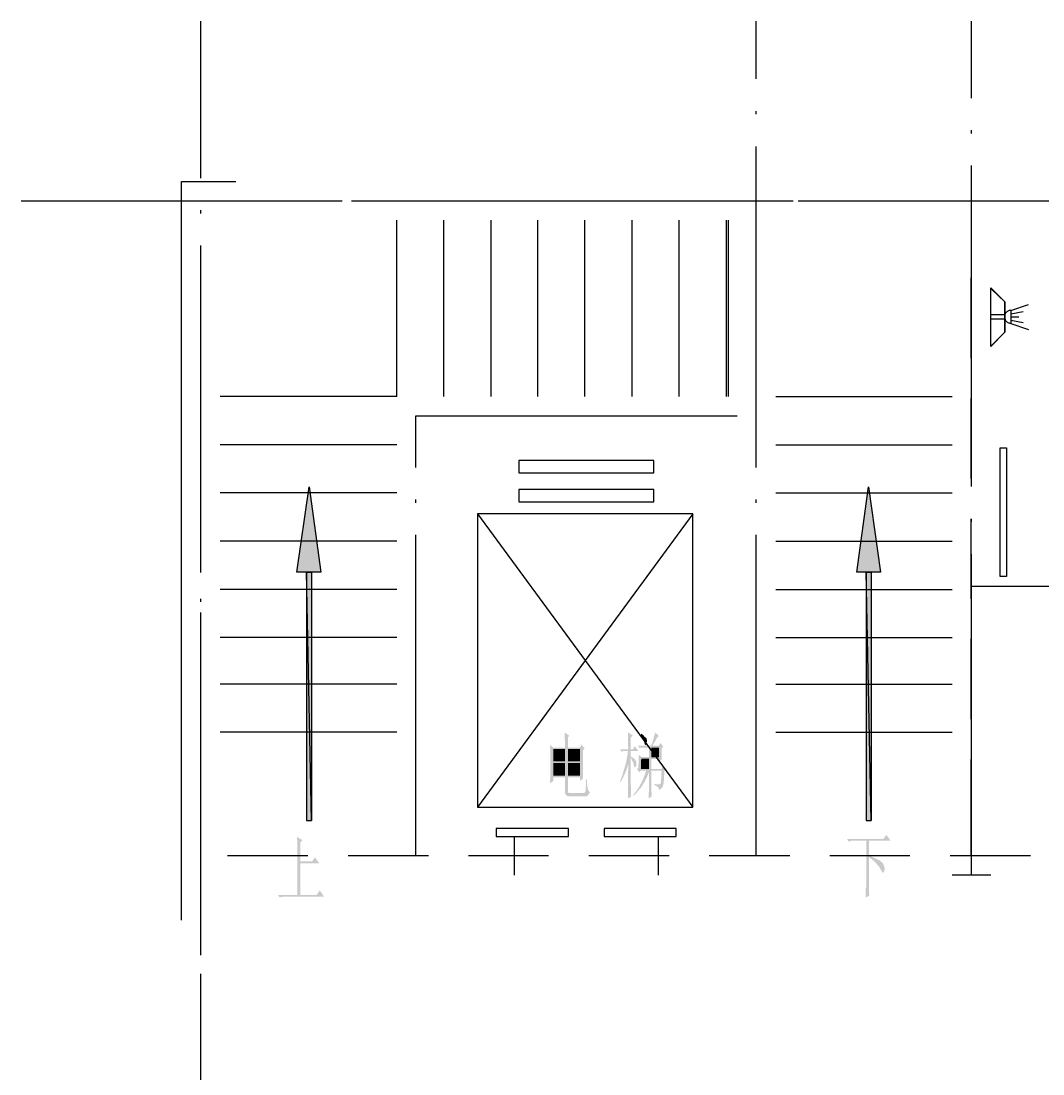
# Model space of a CAD drawing. Header units: millimetres. Extents: x -1120 to 100154, y -9529 to 14223.
# Drawn here: x 84915 to 91280, y 7663 to 14223 of the extents above; entities that cross this region are included whole.
import ezdxf

# ---------------------------------------------------------------- set-up
doc = ezdxf.new("R2010")
doc.units = ezdxf.units.MM
doc.linetypes.add('DOTE', pattern=[2.42, 2, -0.2, 0.02, -0.2])
doc.layers.add('A-DOTE', color=1, linetype='Continuous')
doc.layers.add('A-立面看线', color=7, linetype='Continuous')

msp = doc.modelspace()

# ---------------------------------------------------------------- hatches: boundary and pattern name
at = {"layer": 'A-立面看线'}
for points in [[(86632.6, 10788.6), (86708.7, 11321.7), (86782.7, 10788.6)], [(90120.3, 10788.6), (90194.2, 11321.7), (90268.2, 10788.6)], [(86693.5, 9241.7), (86723.9, 9241.7), (86693.5, 10788.6)], [(86723.9, 9241.7), (86693.5, 10788.6), (86723.9, 10788.6)], [(90179, 9241.7), (90209.5, 9241.7), (90179, 10788.6)], [(90209.5, 9241.7), (90179, 10788.6), (90209.5, 10788.6)], [(88303.5, 9696.4), (88303.5, 9702.9), (88303.5, 9707.3), (88303.5, 9711.6), (88303.5, 9716), (88303.5, 9720.3), (88303.5, 9726.9), (88303.5, 9731.2), (88303.5, 9735.6), (88303.5, 9739.9), (88303.5, 9744.3), (88301.3, 9748.6), (88301.3, 9753), (88301.3, 9757.3), (88301.3, 9761.7), (88301.3, 9766), (88301.3, 9770.4), (88301.3, 9774.7), (88301.3, 9779.1), (88301.3, 9783.4), (88301.3, 9787.8), (88301.3, 9790), (88329.6, 9770.4), (88320.9, 9759.5), (88320.9, 9696.4), (88394.9, 9696.4), (88408, 9713.8), (88425.4, 9689.9), (88414.5, 9679), (88414.5, 9670.3), (88414.5, 9663.8), (88414.5, 9657.2), (88414.5, 9650.7), (88414.5, 9644.2), (88414.5, 9637.7), (88414.5, 9631.1), (88414.5, 9624.6), (88414.5, 9618.1), (88414.5, 9613.7), (88414.5, 9607.2), (88414.5, 9600.7), (88414.5, 9596.3), (88414.5, 9589.8), (88414.5, 9585.5), (88414.5, 9581.1), (88414.5, 9576.7), (88414.5, 9570.2), (88414.5, 9565.9), (88414.5, 9561.5), (88414.5, 9557.2), (88414.5, 9552.8), (88414.5, 9548.5), (88414.5, 9544.1), (88414.5, 9541.9), (88414.5, 9537.6), (88414.5, 9533.2), (88414.5, 9531.1), (88414.5, 9526.7), (88414.5, 9524.5), (88414.5, 9522.4), (88414.5, 9518), (88414.5, 9515.8), (88414.5, 9513.7), (88414.5, 9511.5), (88414.5, 9509.3), (88414.5, 9507.1), (88414.5, 9504.9), (88414.5, 9502.8), (88414.5, 9502.8), (88397.1, 9489.7), (88397.1, 9511.5), (88320.9, 9511.5), (88320.9, 9431), (88320.9, 9426.6), (88320.9, 9424.4), (88320.9, 9420.1), (88323.1, 9417.9), (88325.3, 9415.7), (88327.4, 9413.6), (88331.8, 9413.6), (88334, 9413.6), (88334, 9413.6), (88418.8, 9413.6), (88423.2, 9413.6), (88425.4, 9415.7), (88427.5, 9417.9), (88429.7, 9420.1), (88429.7, 9424.4), (88431.9, 9426.6), (88431.9, 9431), (88431.9, 9435.3), (88431.9, 9437.5), (88431.9, 9439.7), (88431.9, 9444), (88431.9, 9446.2), (88431.9, 9450.6), (88434.1, 9454.9), (88434.1, 9459.3), (88434.1, 9463.6), (88434.1, 9470.1), (88434.1, 9474.5), (88434.1, 9481), (88434.1, 9485.4), (88434.1, 9491.9), (88434.1, 9498.4), (88440.6, 9498.4), (88440.6, 9491.9), (88440.6, 9485.4), (88440.6, 9481), (88440.6, 9474.5), (88440.6, 9470.1), (88440.6, 9465.8), (88442.8, 9461.4), (88442.8, 9457.1), (88442.8, 9452.7), (88442.8, 9448.4), (88444.9, 9446.2), (88444.9, 9444), (88444.9, 9441.9), (88444.9, 9441.9), (88447.1, 9437.5), (88447.1, 9433.1), (88449.3, 9428.8), (88451.5, 9426.6), (88453.6, 9422.3), (88455.8, 9420.1), (88458, 9417.9), (88455.8, 9413.6), (88453.6, 9409.2), (88451.5, 9407), (88449.3, 9402.7), (88447.1, 9400.5), (88444.9, 9398.3), (88444.9, 9398.3), (88442.8, 9396.2), (88440.6, 9396.2), (88438.4, 9394), (88434.1, 9391.8), (88431.9, 9391.8), (88427.5, 9391.8), (88425.4, 9391.8), (88425.4, 9391.8), (88329.6, 9391.8), (88325.3, 9391.8), (88320.9, 9391.8), (88318.7, 9394), (88316.6, 9394), (88314.4, 9396.2), (88312.2, 9398.3), (88310, 9400.5), (88307.9, 9402.7), (88305.7, 9404.9), (88305.7, 9409.2), (88303.5, 9411.4), (88303.5, 9415.7), (88303.5, 9420.1), (88303.5, 9424.4), (88303.5, 9426.6), (88303.5, 9511.5), (88229.5, 9511.5), (88229.5, 9487.5), (88210, 9474.5), (88210, 9478.8), (88210, 9483.2), (88210, 9487.5), (88210, 9491.9), (88210, 9496.2), (88210, 9500.6), (88212.1, 9504.9), (88212.1, 9509.3), (88212.1, 9513.7), (88212.1, 9518), (88212.1, 9522.4), (88212.1, 9526.7), (88212.1, 9531.1), (88212.1, 9535.4), (88212.1, 9539.8), (88212.1, 9546.3), (88212.1, 9550.6), (88212.1, 9555), (88212.1, 9559.3), (88212.1, 9563.7), (88212.1, 9568), (88212.1, 9572.4), (88212.1, 9576.7), (88212.1, 9581.1), (88212.1, 9585.5), (88212.1, 9589.8), (88212.1, 9596.3), (88212.1, 9596.3), (88212.1, 9602.9), (88212.1, 9607.2), (88212.1, 9611.6), (88212.1, 9615.9), (88212.1, 9620.3), (88212.1, 9626.8), (88212.1, 9631.1), (88212.1, 9635.5), (88212.1, 9639.8), (88212.1, 9644.2), (88212.1, 9648.5), (88212.1, 9652.9), (88212.1, 9657.2), (88212.1, 9661.6), (88212.1, 9668.1), (88212.1, 9672.5), (88212.1, 9676.8), (88212.1, 9681.2), (88212.1, 9685.5), (88210, 9689.9), (88210, 9692.1), (88210, 9696.4), (88210, 9700.8), (88210, 9705.1), (88210, 9709.5), (88210, 9713.8), (88229.5, 9696.4), (88303.5, 9696.4)], [(88712.6, 9476.7), (88712.6, 9474.5), (88712.6, 9472.3), (88712.6, 9470.1), (88712.6, 9465.8), (88712.6, 9461.4), (88712.6, 9459.3), (88714.7, 9454.9), (88714.7, 9450.6), (88714.7, 9446.2), (88714.7, 9441.9), (88714.7, 9437.5), (88714.7, 9433.1), (88714.7, 9426.6), (88714.7, 9422.3), (88714.7, 9415.7), (88714.7, 9411.4), (88714.7, 9404.9), (88714.7, 9398.3), (88714.7, 9391.8), (88714.7, 9391.8), (88695.1, 9378.8), (88695.1, 9383.1), (88695.1, 9387.5), (88695.1, 9391.8), (88695.1, 9396.2), (88695.1, 9400.5), (88695.1, 9404.9), (88695.1, 9409.2), (88695.1, 9413.6), (88695.1, 9417.9), (88695.1, 9424.4), (88695.1, 9428.8), (88695.1, 9433.1), (88695.1, 9437.5), (88695.1, 9441.9), (88695.1, 9446.2), (88695.1, 9450.6), (88695.1, 9454.9), (88695.1, 9459.3), (88695.1, 9463.6), (88695.1, 9468), (88695.1, 9472.3), (88695.1, 9476.7), (88695.1, 9481), (88695.1, 9485.4), (88695.1, 9489.7), (88695.1, 9494.1), (88695.1, 9498.4), (88695.1, 9504.9), (88695.1, 9509.3), (88695.1, 9513.7), (88695.1, 9518), (88695.1, 9522.4), (88695.1, 9526.7), (88695.1, 9531.1), (88695.1, 9535.4), (88695.1, 9539.8), (88695.1, 9544.1), (88695.1, 9548.5), (88697.3, 9552.8), (88697.3, 9559.3), (88697.3, 9563.7), (88697.3, 9568), (88697.3, 9572.4), (88697.3, 9576.7), (88697.3, 9581.1), (88697.3, 9585.5), (88697.3, 9589.8), (88697.3, 9592), (88695.1, 9587.6), (88693, 9583.3), (88693, 9578.9), (88690.8, 9574.6), (88690.8, 9570.2), (88688.6, 9565.9), (88686.4, 9561.5), (88686.4, 9559.3), (88684.3, 9555), (88682.1, 9550.6), (88682.1, 9546.3), (88679.9, 9541.9), (88677.7, 9539.8), (88677.7, 9535.4), (88675.6, 9531.1), (88673.4, 9526.7), (88671.2, 9524.5), (88669, 9520.2), (88669, 9515.8), (88666.9, 9513.7), (88664.7, 9509.3), (88662.5, 9504.9), (88660.3, 9502.8), (88658.2, 9498.4), (88656, 9496.2), (88656, 9491.9), (88653.8, 9489.7), (88651.6, 9485.4), (88649.5, 9483.2), (88647.3, 9481), (88645.1, 9485.4), (88647.3, 9487.5), (88647.3, 9491.9), (88649.5, 9496.2), (88651.6, 9500.6), (88651.6, 9502.8), (88653.8, 9507.1), (88656, 9511.5), (88656, 9515.8), (88658.2, 9520.2), (88660.3, 9522.4), (88660.3, 9526.7), (88662.5, 9531.1), (88664.7, 9535.4), (88664.7, 9539.8), (88666.9, 9544.1), (88666.9, 9546.3), (88669, 9550.6), (88669, 9555), (88671.2, 9559.3), (88673.4, 9563.7), (88673.4, 9568), (88675.6, 9572.4), (88675.6, 9576.7), (88677.7, 9581.1), (88677.7, 9583.3), (88679.9, 9587.6), (88679.9, 9592), (88682.1, 9596.3), (88682.1, 9600.7), (88682.1, 9605), (88684.3, 9609.4), (88684.3, 9613.7), (88686.4, 9618.1), (88686.4, 9622.4), (88686.4, 9626.8), (88688.6, 9631.1), (88688.6, 9635.5), (88690.8, 9639.8), (88690.8, 9644.2), (88690.8, 9648.5), (88693, 9652.9), (88693, 9657.2), (88693, 9661.6), (88693, 9666), (88695.1, 9672.5), (88695.1, 9674.7), (88666.9, 9674.7), (88656, 9670.3), (88645.1, 9685.5), (88697.3, 9685.5), (88697.3, 9689.9), (88697.3, 9692.1), (88697.3, 9696.4), (88697.3, 9700.8), (88695.1, 9705.1), (88695.1, 9709.5), (88695.1, 9713.8), (88695.1, 9718.2), (88695.1, 9722.5), (88695.1, 9726.9), (88695.1, 9731.2), (88695.1, 9735.6), (88695.1, 9739.9), (88695.1, 9744.3), (88695.1, 9748.6), (88695.1, 9753), (88695.1, 9757.3), (88695.1, 9763.9), (88695.1, 9768.2), (88695.1, 9772.6), (88695.1, 9776.9), (88695.1, 9783.4), (88695.1, 9787.8), (88695.1, 9792.1), (88725.6, 9770.4), (88712.6, 9759.5), (88712.6, 9685.5), (88725.6, 9685.5), (88738.7, 9705.1), (88760.4, 9674.7), (88712.6, 9674.7), (88712.6, 9642), (88716.9, 9637.7), (88721.3, 9635.5), (88725.6, 9633.3), (88727.8, 9631.1), (88732.1, 9629), (88734.3, 9626.8), (88736.5, 9624.6), (88738.7, 9622.4), (88740.8, 9620.3), (88740.8, 9618.1), (88743, 9615.9), (88745.2, 9611.6), (88747.4, 9607.2), (88747.4, 9602.9), (88747.4, 9600.7), (88747.4, 9598.5), (88747.4, 9594.2), (88747.4, 9589.8), (88747.4, 9585.5), (88745.2, 9581.1), (88745.2, 9581.1), (88743, 9576.7), (88740.8, 9572.4), (88738.7, 9572.4), (88738.7, 9572.4), (88736.5, 9574.6), (88734.3, 9578.9), (88732.1, 9583.3), (88732.1, 9587.6), (88730, 9592), (88730, 9596.3), (88727.8, 9600.7), (88727.8, 9605), (88725.6, 9607.2), (88723.4, 9611.6), (88721.3, 9615.9), (88721.3, 9620.3), (88719.1, 9622.4), (88716.9, 9626.8), (88714.7, 9631.1), (88712.6, 9633.3), (88712.6, 9476.7)], [(88906.2, 9692.1), (88906.2, 9685.5), (88906.2, 9676.8), (88906.2, 9670.3), (88906.2, 9663.8), (88906.2, 9659.4), (88906.2, 9652.9), (88906.2, 9648.5), (88906.2, 9644.2), (88906.2, 9639.8), (88906.2, 9635.5), (88906.2, 9633.3), (88906.2, 9629), (88906.2, 9626.8), (88906.2, 9624.6), (88906.2, 9622.4), (88906.2, 9622.4), (88888.8, 9609.4), (88888.8, 9624.6), (88840.9, 9624.6), (88840.9, 9563.7), (88904, 9563.7), (88912.7, 9578.9), (88930.1, 9559.3), (88921.4, 9548.5), (88921.4, 9539.8), (88921.4, 9533.2), (88921.4, 9526.7), (88919.2, 9522.4), (88919.2, 9515.8), (88919.2, 9509.3), (88919.2, 9504.9), (88919.2, 9500.6), (88919.2, 9496.2), (88919.2, 9491.9), (88917.1, 9487.5), (88917.1, 9485.4), (88917.1, 9481), (88917.1, 9478.8), (88917.1, 9476.7), (88917.1, 9474.5), (88917.1, 9472.3), (88914.9, 9468), (88914.9, 9463.6), (88912.7, 9459.3), (88912.7, 9454.9), (88910.5, 9450.6), (88908.4, 9448.4), (88908.4, 9448.4), (88908.4, 9446.2), (88906.2, 9444), (88904, 9441.9), (88901.8, 9439.7), (88897.5, 9437.5), (88895.3, 9435.3), (88891, 9433.1), (88888.8, 9431), (88888.8, 9435.3), (88888.8, 9437.5), (88888.8, 9441.9), (88886.6, 9444), (88884.4, 9446.2), (88884.4, 9448.4), (88882.3, 9450.6), (88877.9, 9452.7), (88875.7, 9454.9), (88873.6, 9457.1), (88869.2, 9459.3), (88864.9, 9461.4), (88862.7, 9463.6), (88860.5, 9463.6), (88860.5, 9470.1), (88864.9, 9470.1), (88869.2, 9470.1), (88871.4, 9468), (88875.7, 9468), (88877.9, 9468), (88882.3, 9468), (88884.4, 9468), (88886.6, 9468), (88888.8, 9468), (88888.8, 9468), (88893.1, 9468), (88895.3, 9468), (88897.5, 9470.1), (88899.7, 9472.3), (88899.7, 9476.7), (88899.7, 9476.7), (88899.7, 9478.8), (88901.8, 9481), (88901.8, 9483.2), (88901.8, 9485.4), (88901.8, 9489.7), (88901.8, 9491.9), (88901.8, 9496.2), (88901.8, 9500.6), (88904, 9504.9), (88904, 9509.3), (88904, 9515.8), (88904, 9520.2), (88904, 9526.7), (88904, 9533.2), (88904, 9539.8), (88904, 9546.3), (88906.2, 9552.8), (88840.9, 9552.8), (88840.9, 9483.2), (88840.9, 9478.8), (88840.9, 9474.5), (88840.9, 9470.1), (88840.9, 9465.8), (88840.9, 9461.4), (88840.9, 9457.1), (88840.9, 9452.7), (88840.9, 9448.4), (88840.9, 9444), (88840.9, 9439.7), (88840.9, 9435.3), (88840.9, 9431), (88840.9, 9426.6), (88840.9, 9422.3), (88843.1, 9417.9), (88843.1, 9411.4), (88843.1, 9407), (88843.1, 9402.7), (88843.1, 9398.3), (88843.1, 9394), (88843.1, 9391.8), (88823.5, 9378.8), (88823.5, 9385.3), (88823.5, 9389.6), (88823.5, 9396.2), (88823.5, 9400.5), (88823.5, 9404.9), (88823.5, 9411.4), (88823.5, 9415.7), (88825.7, 9420.1), (88825.7, 9426.6), (88825.7, 9431), (88825.7, 9435.3), (88825.7, 9439.7), (88825.7, 9446.2), (88825.7, 9450.6), (88825.7, 9454.9), (88825.7, 9459.3), (88825.7, 9463.6), (88825.7, 9468), (88825.7, 9472.3), (88825.7, 9476.7), (88825.7, 9481), (88825.7, 9485.4), (88825.7, 9489.7), (88825.7, 9494.1), (88825.7, 9498.4), (88825.7, 9502.8), (88825.7, 9507.1), (88825.7, 9511.5), (88825.7, 9515.8), (88825.7, 9518), (88825.7, 9522.4), (88825.7, 9526.7), (88825.7, 9531.1), (88825.7, 9533.2), (88825.7, 9537.6), (88825.7, 9541.9), (88825.7, 9541.9), (88823.5, 9537.6), (88821.3, 9535.4), (88821.3, 9531.1), (88819.2, 9526.7), (88817, 9522.4), (88814.8, 9518), (88814.8, 9515.8), (88812.6, 9511.5), (88810.5, 9507.1), (88808.3, 9502.8), (88806.1, 9500.6), (88803.9, 9496.2), (88803.9, 9491.9), (88801.8, 9489.7), (88799.6, 9485.4), (88797.4, 9483.2), (88795.2, 9478.8), (88793.1, 9474.5), (88790.9, 9472.3), (88788.7, 9468), (88786.5, 9465.8), (88786.5, 9461.4), (88784.4, 9459.3), (88782.2, 9454.9), (88780, 9452.7), (88777.8, 9448.4), (88775.6, 9446.2), (88773.5, 9444), (88771.3, 9439.7), (88769.1, 9437.5), (88764.8, 9435.3), (88762.6, 9431), (88760.4, 9428.8), (88758.2, 9426.6), (88756.1, 9422.3), (88753.9, 9420.1), (88751.7, 9417.9), (88749.5, 9415.7), (88747.4, 9411.4), (88745.2, 9409.2), (88740.8, 9407), (88738.7, 9404.9), (88736.5, 9402.7), (88734.3, 9398.3), (88732.1, 9396.2), (88730, 9396.2), (88727.8, 9400.5), (88730, 9402.7), (88732.1, 9404.9), (88734.3, 9409.2), (88736.5, 9411.4), (88738.7, 9413.6), (88740.8, 9417.9), (88743, 9420.1), (88745.2, 9422.3), (88747.4, 9426.6), (88749.5, 9428.8), (88751.7, 9431), (88753.9, 9435.3), (88756.1, 9437.5), (88758.2, 9441.9), (88760.4, 9444), (88762.6, 9448.4), (88764.8, 9450.6), (88766.9, 9454.9), (88766.9, 9457.1), (88769.1, 9461.4), (88771.3, 9465.8), (88773.5, 9468), (88775.6, 9472.3), (88777.8, 9474.5), (88780, 9478.8), (88780, 9483.2), (88782.2, 9485.4), (88784.4, 9489.7), (88786.5, 9494.1), (88788.7, 9498.4), (88788.7, 9500.6), (88790.9, 9504.9), (88793.1, 9509.3), (88795.2, 9513.7), (88795.2, 9518), (88797.4, 9522.4), (88799.6, 9524.5), (88799.6, 9528.9), (88801.8, 9533.2), (88803.9, 9537.6), (88803.9, 9541.9), (88806.1, 9546.3), (88808.3, 9550.6), (88808.3, 9552.8), (88775.6, 9552.8), (88766.9, 9541.9), (88751.7, 9561.5), (88760.4, 9570.2), (88760.4, 9574.6), (88760.4, 9578.9), (88760.4, 9583.3), (88760.4, 9587.6), (88760.4, 9592), (88762.6, 9596.3), (88762.6, 9600.7), (88762.6, 9605), (88762.6, 9609.4), (88762.6, 9613.7), (88762.6, 9620.3), (88762.6, 9624.6), (88762.6, 9629), (88762.6, 9633.3), (88762.6, 9637.7), (88762.6, 9642), (88762.6, 9646.4), (88762.6, 9650.7), (88762.6, 9650.7), (88780, 9637.7), (88825.7, 9637.7), (88825.7, 9696.4), (88777.8, 9696.4), (88766.9, 9694.2), (88758.2, 9707.3), (88840.9, 9707.3), (88840.9, 9711.6), (88843.1, 9716), (88845.3, 9720.3), (88847.4, 9724.7), (88847.4, 9729), (88849.6, 9733.4), (88851.8, 9737.8), (88851.8, 9742.1), (88854, 9746.5), (88854, 9750.8), (88856.2, 9755.2), (88856.2, 9759.5), (88858.3, 9763.9), (88858.3, 9768.2), (88860.5, 9770.4), (88860.5, 9774.7), (88862.7, 9779.1), (88862.7, 9783.4), (88862.7, 9787.8), (88864.9, 9790), (88864.9, 9792.1), (88888.8, 9768.2), (88877.9, 9761.7), (88875.7, 9759.5), (88873.6, 9755.2), (88873.6, 9750.8), (88871.4, 9748.6), (88869.2, 9744.3), (88867, 9739.9), (88864.9, 9737.8), (88862.7, 9733.4), (88860.5, 9731.2), (88858.3, 9726.9), (88856.2, 9722.5), (88854, 9720.3), (88851.8, 9716), (88851.8, 9713.8), (88849.6, 9709.5), (88847.4, 9707.3), (88886.6, 9707.3), (88897.5, 9724.7), (88914.9, 9702.9), (88906.2, 9692.1)], [(88777.8, 9783.4), (88780, 9781.3), (88784.4, 9779.1), (88786.5, 9776.9), (88790.9, 9774.7), (88793.1, 9772.6), (88795.2, 9768.2), (88797.4, 9766), (88799.6, 9763.9), (88801.8, 9761.7), (88803.9, 9759.5), (88803.9, 9759.5), (88808.3, 9757.3), (88810.5, 9753), (88812.6, 9750.8), (88812.6, 9746.5), (88814.8, 9742.1), (88814.8, 9739.9), (88814.8, 9739.9), (88814.8, 9735.6), (88812.6, 9731.2), (88812.6, 9726.9), (88810.5, 9722.5), (88810.5, 9722.5), (88808.3, 9716), (88806.1, 9713.8), (88803.9, 9711.6), (88803.9, 9711.6), (88801.8, 9711.6), (88801.8, 9713.8), (88799.6, 9718.2), (88797.4, 9724.7), (88797.4, 9726.9), (88797.4, 9731.2), (88795.2, 9733.4), (88795.2, 9737.8), (88793.1, 9742.1), (88790.9, 9744.3), (88790.9, 9748.6), (88788.7, 9753), (88786.5, 9755.2), (88784.4, 9759.5), (88782.2, 9763.9), (88780, 9768.2), (88777.8, 9772.6), (88775.6, 9776.9), (88775.6, 9779.1), (88777.8, 9783.4)], [(88229.5, 9687.7), (88229.5, 9611.6), (88303.5, 9611.6), (88303.5, 9687.7), (88229.5, 9687.7)], [(88320.9, 9687.7), (88320.9, 9611.6), (88397.1, 9611.6), (88397.1, 9687.7), (88320.9, 9687.7)], [(88840.9, 9696.4), (88840.9, 9635.5), (88888.8, 9635.5), (88888.8, 9696.4), (88840.9, 9696.4)], [(88229.5, 9600.7), (88229.5, 9522.4), (88303.5, 9522.4), (88303.5, 9600.7), (88229.5, 9600.7)], [(88320.9, 9600.7), (88320.9, 9522.4), (88397.1, 9522.4), (88397.1, 9600.7), (88320.9, 9600.7)], [(88777.8, 9626.8), (88775.6, 9563.7), (88825.7, 9563.7), (88825.7, 9626.8), (88777.8, 9626.8)], [(86634.7, 9139.4), (86667.4, 9119.8), (86654.3, 9104.6), (86654.3, 8987.1), (86728.3, 8987.1), (86745.7, 9013.2), (86771.8, 8976.2), (86654.3, 8976.2), (86654.3, 8778.3), (86756.6, 8778.3), (86776.2, 8806.5), (86802.3, 8767.4), (86556.4, 8767.4), (86552.1, 8767.4), (86549.9, 8767.4), (86547.7, 8767.4), (86543.3, 8767.4), (86541.2, 8765.2), (86536.8, 8765.2), (86534.6, 8765.2), (86530.3, 8763), (86528.1, 8763), (86525.9, 8763), (86515.1, 8778.3), (86636.9, 8778.3), (86636.9, 9074.2), (86636.9, 9078.5), (86636.9, 9082.9), (86636.9, 9087.2), (86636.9, 9091.6), (86636.9, 9095.9), (86636.9, 9100.3), (86636.9, 9104.6), (86636.9, 9109), (86636.9, 9113.3), (86636.9, 9117.7), (86634.7, 9122), (86634.7, 9126.4), (86634.7, 9130.7), (86634.7, 9135.1), (86634.7, 9139.4), (86634.7, 9139.4)], [(90059.3, 9126.4), (90285.6, 9126.4), (90305.2, 9152.5), (90331.3, 9115.5), (90196.4, 9115.5), (90196.4, 9024.1), (90200.8, 9021.9), (90207.3, 9019.8), (90211.6, 9017.6), (90216, 9015.4), (90220.3, 9013.2), (90224.7, 9011.1), (90226.9, 9011.1), (90231.2, 9008.9), (90235.6, 9006.7), (90239.9, 9004.5), (90242.1, 9002.4), (90246.4, 9000.2), (90248.6, 9000.2), (90253, 8998), (90255.1, 8995.8), (90257.3, 8993.7), (90261.7, 8993.7), (90263.9, 8991.5), (90266, 8989.3), (90268.2, 8987.1), (90270.4, 8987.1), (90272.6, 8984.9), (90274.7, 8982.8), (90274.7, 8982.8), (90276.9, 8980.6), (90279.1, 8980.6), (90279.1, 8978.4), (90281.3, 8976.2), (90281.3, 8976.2), (90283.4, 8974.1), (90285.6, 8969.7), (90287.8, 8965.4), (90290, 8961), (90290, 8958.8), (90292.1, 8954.5), (90292.1, 8950.1), (90294.3, 8945.8), (90294.3, 8943.6), (90294.3, 8941.4), (90294.3, 8937.1), (90292.1, 8932.7), (90292.1, 8928.4), (90292.1, 8928.4), (90290, 8921.9), (90287.8, 8917.5), (90285.6, 8917.5), (90285.6, 8917.5), (90283.4, 8917.5), (90281.3, 8917.5), (90281.3, 8919.7), (90279.1, 8921.9), (90274.7, 8926.2), (90272.6, 8930.6), (90270.4, 8934.9), (90268.2, 8939.3), (90266, 8941.4), (90266, 8943.6), (90263.9, 8945.8), (90261.7, 8950.1), (90261.7, 8952.3), (90259.5, 8954.5), (90257.3, 8956.7), (90255.1, 8958.8), (90253, 8961), (90250.8, 8963.2), (90248.6, 8967.5), (90246.4, 8969.7), (90244.3, 8971.9), (90242.1, 8974.1), (90239.9, 8976.2), (90237.7, 8980.6), (90233.4, 8982.8), (90231.2, 8984.9), (90229, 8987.1), (90226.9, 8991.5), (90222.5, 8993.7), (90220.3, 8995.8), (90216, 8998), (90213.8, 9002.4), (90209.5, 9004.5), (90205.1, 9006.7), (90202.9, 9011.1), (90198.6, 9013.2), (90196.4, 9015.4), (90196.4, 8837), (90196.4, 8830.5), (90196.4, 8826.1), (90196.4, 8819.6), (90196.4, 8815.2), (90196.4, 8810.9), (90196.4, 8806.5), (90196.4, 8802.2), (90196.4, 8797.8), (90196.4, 8793.5), (90196.4, 8789.1), (90196.4, 8784.8), (90198.6, 8780.4), (90198.6, 8776.1), (90198.6, 8773.9), (90176.8, 8763), (90176.8, 8769.6), (90176.8, 8773.9), (90176.8, 8780.4), (90176.8, 8787), (90176.8, 8791.3), (90176.8, 8797.8), (90176.8, 8802.2), (90176.8, 8808.7), (90176.8, 8813.1), (90176.8, 8817.4), (90176.8, 8821.8), (90179, 8826.1), (90179, 8830.5), (90179, 8832.6), (90179, 8837), (90179, 8841.4), (90179, 8843.5), (90179, 8845.7), (90179, 8850.1), (90179, 8852.2), (90179, 9115.5), (90098.5, 9115.5), (90096.3, 9115.5), (90092, 9115.5), (90089.8, 9115.5), (90085.4, 9115.5), (90083.3, 9113.3), (90081.1, 9113.3), (90076.7, 9113.3), (90074.6, 9111.1), (90072.4, 9111.1), (90070.2, 9111.1), (90059.3, 9126.4)]]:
    msp.add_hatch(color=256, dxfattribs=at).paths.add_polyline_path(points)

# ---------------------------------------------------------------- linework, layer by layer
at = {"layer": 'A-DOTE', "linetype": 'DOTE', "ltscale": 1000}
for p, q in [((86035.3, -3696.6), (86035.3, 14222.5)), ((89494.7, 9021.9), (89494.7, 14222.5)), ((90835, 8902.3), (90835, 14222.5)), ((84915.3, 13102.5), (100154.2, 13102.5)), ((87374.5, 9021.9), (87374.5, 11762.3)), ((87374.5, 11762.3), (89494.7, 11762.3)), ((90835, 10702.7), (92634.3, 10702.7))]:
    msp.add_line(p, q, dxfattribs=at)
at = {"layer": 'A-立面看线'}
for points in [[(85914.6, 8621.6), (85914.6, 13223.3), (86254, 13223.3)], [(86723.9, 13101.4), (86225.7, 13101.4)], [(87474.6, 13101.4), (86974.1, 13101.4)], [(88225.2, 13101.4), (87724.8, 13101.4)], [(88975.8, 13101.4), (88475.4, 13101.4)], [(89724.3, 13101.4), (89223.9, 13101.4)], [(90474.9, 13101.4), (89974.5, 13101.4)], [(91225.5, 13101.4), (90725.1, 13101.4)], [(87254.8, 11883), (87254.8, 12981.8)], [(87548.5, 11883), (87548.5, 12981.8)], [(87842.3, 11883), (87842.3, 12981.8)], [(88133.8, 11883), (88133.8, 12981.8)], [(88427.5, 11883), (88427.5, 12981.8)], [(88721.3, 11883), (88721.3, 12981.8)], [(89015, 11883), (89015, 12981.8)], [(89308.7, 11883), (89308.7, 12981.8)], [(89321.8, 11883), (89321.8, 12981.8)], [(86034.2, 12287.7), (86034.2, 12788.1)], [(90833.9, 12122.4), (90833.9, 12622.8)], [(90955.7, 12194.2), (91042.8, 12283.4), (90955.7, 12194.2), (90955.7, 12559.7), (91042.8, 12472.6)], [(91042.8, 12472.6), (90960.1, 12553.1)], [(91042.8, 12392.1), (91042.8, 12472.6)], [(91042.8, 12472.6), (91042.8, 12283.4), (91042.8, 12366)], [(91080.8, 12420.4), (91076.7, 12420.2), (91072.7, 12419.6), (91068.9, 12418.6), (91065.2, 12417.3), (91061.7, 12415.6), (91058.3, 12413.6), (91055.2, 12411.2), (91052.4, 12408.6), (91049.8, 12405.8), (91047.5, 12402.7), (91045.4, 12399.4), (91043.7, 12395.8), (91042.4, 12392.1), (91041.4, 12388.3), (91040.8, 12384.3), (91040.6, 12380.2), (91040.8, 12376.1), (91041.4, 12372.1), (91042.4, 12368.2), (91043.7, 12364.5), (91045.4, 12361), (91047.5, 12357.7), (91049.8, 12354.6), (91052.4, 12351.7), (91055.2, 12349.1), (91058.3, 12346.8), (91061.7, 12344.8), (91065.2, 12343.1), (91068.9, 12341.7), (91072.7, 12340.7), (91076.7, 12340.1), (91080.8, 12339.9)], [(91079.8, 12418.3), (91190.7, 12457.4)], [(91079.8, 12418.3), (91079.8, 12337.8)], [(91079.8, 12398.7), (91155.9, 12413.9)], [(91042.8, 12392.1), (90955.7, 12392.1)], [(91042.8, 12366), (90955.7, 12366)], [(91079.8, 12379.1), (91129.8, 12379.1)], [(91079.8, 12359.5), (91155.9, 12344.3)], [(91079.8, 12337.8), (91190.7, 12300.8)], [(91042.8, 12283.4), (90960.1, 12200.7)], [(86034.2, 11537.1), (86034.2, 12037.5)], [(87254.8, 11883), (86156.1, 11883)], [(87548.5, 11883), (87548.5, 11883)], [(87842.3, 11883), (87842.3, 11883)], [(88133.8, 11883), (88133.8, 11883)], [(88427.5, 11883), (88427.5, 11883)], [(88721.3, 11883), (88721.3, 11883)], [(89015, 11883), (89015, 11883)], [(89308.7, 11883), (89308.7, 11883)], [(89321.8, 11883), (89321.8, 11883)], [(89615.5, 11883), (90714.2, 11883)], [(90833.9, 11371.7), (90833.9, 11872.1)], [(87254.8, 11582.8), (86156.1, 11582.8)], [(89615.5, 11582.8), (90714.2, 11582.8)], [(91014.5, 10762.5), (91014.5, 11563.2), (91053.6, 11563.2), (91053.6, 10762.5), (91014.5, 10762.5)], [(88016.3, 11408.7), (88856.2, 11408.7), (88856.2, 11484.9), (88016.3, 11484.9), (88016.3, 11408.7)], [(86034.2, 10786.5), (86034.2, 11286.9)], [(87254.8, 11282.5), (86156.1, 11282.5)], [(88016.3, 11228.1), (88856.2, 11228.1), (88856.2, 11304.3), (88016.3, 11304.3), (88016.3, 11228.1)], [(89615.5, 11282.5), (90714.2, 11282.5)], [(87757.4, 11152), (89099.8, 9324.4)], [(89099.8, 11152), (87757.4, 9324.4)], [(87757.4, 9324.4), (89099.8, 9324.4), (89099.8, 11152), (87757.4, 11152), (87757.4, 9324.4)], [(90833.9, 10623.3), (90833.9, 11121.5)], [(87254.8, 10982.3), (86156.1, 10982.3)], [(89615.5, 10982.3), (90714.2, 10982.3)], [(87254.8, 10682), (86156.1, 10682)], [(89615.5, 10682), (90714.2, 10682)], [(86034.2, 10038), (86034.2, 10538.4)], [(87254.8, 10381.8), (86156.1, 10381.8)], [(89615.5, 10381.8), (90714.2, 10381.8)], [(90833.9, 9872.6), (90833.9, 10373.1)], [(87254.8, 10092.4), (86156.1, 10092.4)], [(89615.5, 10092.4), (90714.2, 10092.4)], [(86034.2, 9287.4), (86034.2, 9787.8)], [(87254.8, 9792.1), (86156.1, 9792.1)], [(89615.5, 9792.1), (90714.2, 9792.1)], [(90833.9, 9021.9), (90833.9, 9622.4)], [(87874.9, 9141.6), (88325.3, 9141.6), (88325.3, 9191.6), (87874.9, 9191.6), (87874.9, 9141.6)], [(88547.2, 9141.6), (88995.4, 9141.6), (88995.4, 9191.6), (88547.2, 9191.6), (88547.2, 9141.6)], [(87985.9, 9141.6), (87985.9, 8902.3)], [(88884.4, 9141.6), (88884.4, 8902.3)], [(86034.2, 8536.7), (86034.2, 9037.2)], [(86702.2, 9021.9), (86201.8, 9021.9)], [(87452.8, 9021.9), (86952.4, 9021.9)], [(88201.3, 9021.9), (87703, 9021.9)], [(88951.9, 9021.9), (88451.5, 9021.9)], [(89702.5, 9021.9), (89202.1, 9021.9)], [(90451, 9021.9), (89952.7, 9021.9)], [(91201.6, 9021.9), (90701.2, 9021.9)], [(90955.7, 8902.3), (90714.2, 8902.3)], [(86034.2, 7788.3), (86034.2, 8286.5)]]:
    msp.add_lwpolyline(points, dxfattribs=at)
for points in [[(86632.6, 10788.6), (86708.7, 11321.7), (86782.7, 10788.6)], [(90120.3, 10788.6), (90194.2, 11321.7), (90268.2, 10788.6)], [(86693.5, 9241.7), (86723.9, 9241.7), (86693.5, 10788.6)], [(86723.9, 9241.7), (86693.5, 10788.6), (86723.9, 10788.6)], [(90179, 9241.7), (90209.5, 9241.7), (90179, 10788.6)], [(90209.5, 9241.7), (90179, 10788.6), (90209.5, 10788.6)]]:
    msp.add_lwpolyline(points, close=True, dxfattribs=at)

doc.saveas('drawing.dxf')
